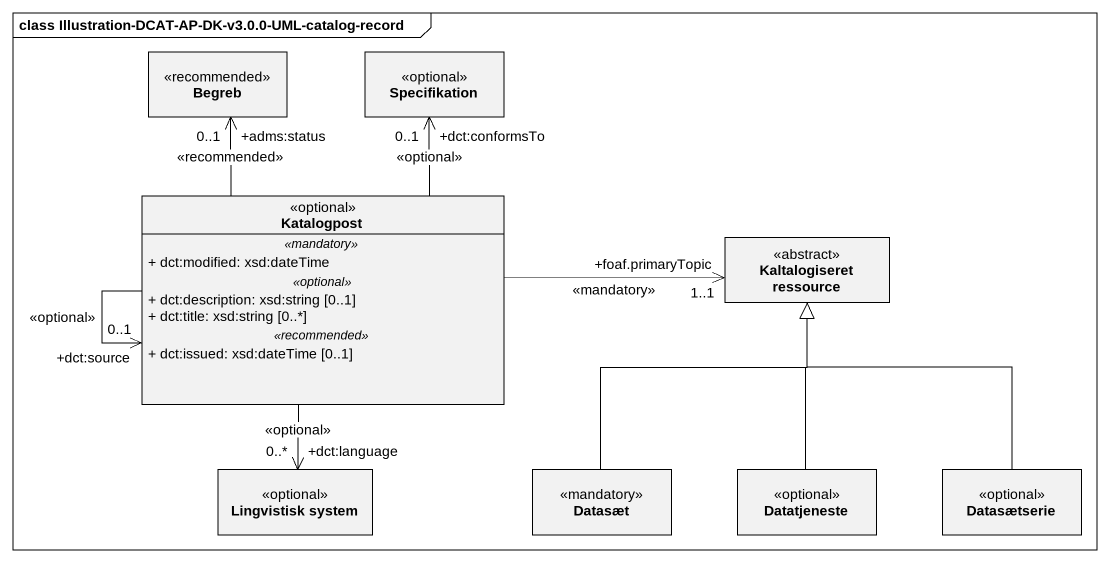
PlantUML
@startuml
mainframe class Illustration-DCAT-AP-DK-v3.0.0-UML-catalog-record
hide circle
hide empty members
skinparam classAttributeIconSize 0
class Begreb <<recommended>>
class Specifikation <<optional>>
class Katalogpost <<optional>> {
  .. <<mandatory>> ..
  + dct:modified: xsd:dateTime
  .. <<optional>> ..
  + dct:description: xsd:string [0..1]
  + dct:title: xsd:string [0..*]
  .. <<recommended>> ..
  + dct:issued: xsd:dateTime [0..1]
}
class "Kaltalogiseret ressource" as Kaltalogiseret_ressource <<abstract>>
class "Lingvistisk system" as Lingvistisk_system <<optional>>
class Datasæt <<mandatory>>
class Datatjeneste <<optional>>
class Datasætserie <<optional>>
Katalogpost -up-> "+adms:status\n0..1" Begreb : <<recommended>>
Katalogpost -up-> "+dct:conformsTo\n0..1" Specifikation : <<optional>>
Katalogpost --> "+dct:source\n0..1" Katalogpost : <<optional>>
Katalogpost -right-> "+foaf.primaryTopic\n1..1" Kaltalogiseret_ressource : <<mandatory>>
Katalogpost --> "+dct:language\n0..*" Lingvistisk_system : <<optional>>
Datasæt -up-|> Kaltalogiseret_ressource
Datatjeneste -up-|> Kaltalogiseret_ressource
Datasætserie -up-|> Kaltalogiseret_ressource
@enduml
